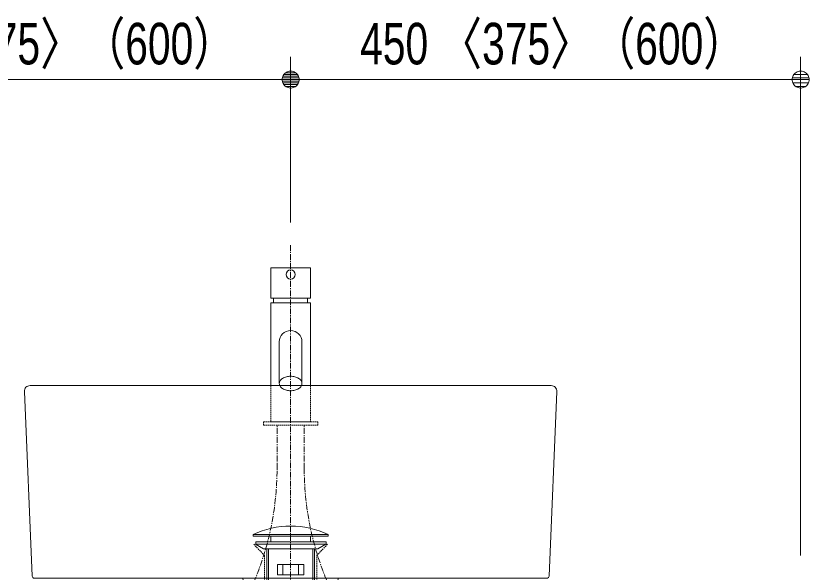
# Model space of a CAD drawing. Units: millimetres, scale not verified. Extents: x -6062 to 6062, y -3045 to 3045.
# Drawn here: x -5110 to -4410, y -1325 to -834 of the extents above; entities that cross this region are included whole.
import ezdxf
from ezdxf.enums import TextEntityAlignment as Align

# ---------------------------------------------------------------- set-up
doc = ezdxf.new("R2010")
doc.units = ezdxf.units.MM
doc.header["$LTSCALE"] = 20
doc.linetypes.add('CHAIN1', pattern=[8, 5, -1, 1, -1])
doc.linetypes.add('DASHED1', pattern=[1.8, 1.2, -0.6])
for name, color, linetype, lineweight in [('0-1_5ボウル・キャビネット', 7, 'Continuous', 9), ('0-3_0', 7, 'Continuous', 9), ('0-4_2寸法-1', 7, 'Continuous', 9), ('0-7_4給排水', 7, 'Continuous', 9)]:
    doc.layers.add(name, color=color, linetype=linetype, lineweight=lineweight)
doc.styles.add('ＭＳ Ｐゴシック', font='')
doc.styles.get('ＭＳ Ｐゴシック').set_extended_font_data('MS PGothic')

# ---------------------------------------------------------------- blocks, each defined once
blk = doc.blocks.new('_Dot')
at = {"layer": '0-3_0'}
for p, q in [((-10, 0), (-20, 0)), ((9.78, 2), (-9.78, 2)), ((7.99, 6), (-7.99, 6)), ((9.16, -3.98), (-9.16, -3.98)), ((6, -7.98), (-6, -7.98))]:
    blk.add_line(p, q, dxfattribs=at)
for points in [[(10, 0), (9.92, 1.25), (9.69, 2.49), (9.3, 3.68), (8.76, 4.82), (8.09, 5.88), (7.29, 6.85), (6.37, 7.71), (5.36, 8.44), (4.26, 9.05), (3.09, 9.51), (1.87, 9.82), (0.63, 9.98), (-0.63, 9.98), (-1.87, 9.82), (-3.09, 9.51), (-4.26, 9.05), (-5.36, 8.44), (-6.37, 7.71), (-7.29, 6.85), (-8.09, 5.88), (-8.76, 4.82), (-9.3, 3.68), (-9.69, 2.49), (-9.92, 1.25), (-10, 0), (0, 0)], [(-10, 0), (-9.92, -1.25), (-9.69, -2.49), (-9.3, -3.68), (-8.76, -4.82), (-8.09, -5.88), (-7.29, -6.85), (-6.37, -7.71), (-5.36, -8.44), (-4.26, -9.05), (-3.09, -9.51), (-1.87, -9.82), (-0.63, -9.98), (0.63, -9.98), (1.87, -9.82), (3.09, -9.51), (4.26, -9.05), (5.36, -8.44), (6.37, -7.71), (7.29, -6.85), (8.09, -5.88), (8.76, -4.82), (9.3, -3.68), (9.69, -2.49), (9.92, -1.25), (10, 0), (0, 0)]]:
    blk.add_lwpolyline(points, close=True, dxfattribs=at)
blk = doc.blocks.new('グループ-8')
at = {"layer": '0-7_4給排水', "linetype": 'CHAIN1'}
blk.add_line((-61600, -20720), (-61600, -41500), dxfattribs=at)
at = {"layer": '0-7_4給排水'}
for p, q in [((-62020, -26080), (-62020, -26900)), ((-61990, -26080), (-61990, -26900)), ((-61210, -26080), (-61210, -26900)), ((-61180, -26080), (-61180, -26900))]:
    blk.add_line(p, q, dxfattribs=at)
for points in [[(-62260, -25830), (-60940, -25830), (-60940, -25860), (-62260, -25860)], [(-61950, -25860), (-61250, -25860), (-61250, -25960), (-61950, -25960)], [(-62081.3, -26080), (-62220, -26000), (-60980, -26000), (-61120.2, -26080)], [(-62214, -25960), (-60974, -25960), (-60974, -26000), (-62214, -26000)], [(-61830, -26360), (-61370, -26360), (-61370, -26540), (-61830, -26540)], [(-61740, -26360), (-61460, -26360), (-61460, -26540), (-61740, -26540)]]:
    blk.add_lwpolyline(points, close=True, dxfattribs=at)
blk.add_arc((-61600, -27207), 1527, 64.39147, 115.60853, dxfattribs=at)
blk = doc.blocks.new('グループ-14')
at = {"layer": '0-1_5ボウル・キャビネット'}
for p, q in [((-66198.3, -23200), (-57001.7, -23200)), ((-66160, -26561.7), (-66298.2, -23304.2)), ((-56901.8, -23304.2), (-57040, -26561.7)), ((-57080, -26600), (-66120, -26600)), ((-62407.1, -26848.2), (-62441.4, -26600)), ((-60758.6, -26600), (-60792.9, -26848.2)), ((-60852.3, -26900), (-62347.7, -26900))]:
    blk.add_line(p, q, dxfattribs=at)
at = {"layer": '0-1_5ボウル・キャビネット', "linetype": 'DASHED1'}
blk.add_lwpolyline([(-62250, -26000), (-62060, -26200), (-62060, -26900), (-61140, -26900), (-61140, -26200), (-60950, -26000)], dxfattribs=at)
at = {"layer": '0-1_5ボウル・キャビネット'}
for centre, radius, start, end in [((-66198.3, -23300), 100, 136.22763, 182.43247), ((-66198.3, -23299.9), 100, 90, 136.22864), ((-57001.7, -23299.9), 100, 43.77136, 90), ((-57001.7, -23300), 100, 357.56753, 43.77237), ((-66120, -26560), 40, 182.41071, 270), ((-57080, -26560), 40, 270, 357.5893), ((-62347.7, -26840), 60, 187.85751, 270), ((-60852.3, -26840), 60, 270, 352.14249)]:
    blk.add_arc(centre, radius, start, end, dxfattribs=at)
blk = doc.blocks.new('グループ-20')
at = {"layer": '0-7_4給排水'}
for p, q in [((-61900, -21660), (-61900, -21740)), ((-61300, -21660), (-61300, -21740))]:
    blk.add_line(p, q, dxfattribs=at)
blk.add_lwpolyline([(-61250, -21120), (-61950, -21120), (-61950, -21660), (-61250, -21660)], close=True, dxfattribs=at)
for points in [[(-61250, -23200), (-61250, -21740), (-61950, -21740), (-61950, -23200)], [(-61800, -22427.8), (-61800, -23163.4), (-61799.2, -23175), (-61796.7, -23186.8), (-61792.3, -23198.8), (-61786, -23210.7), (-61777.7, -23222.5), (-61767.4, -23233.8), (-61755.3, -23244.5), (-61741.4, -23254.3), (-61726.1, -23263.2), (-61709.4, -23271), (-61691.9, -23277.6), (-61673.6, -23283), (-61655, -23287), (-61636.4, -23289.8), (-61618, -23291.5), (-61600, -23292), (-61582, -23291.5), (-61563.6, -23289.8), (-61545, -23287), (-61526.4, -23283), (-61508.1, -23277.6), (-61490.6, -23271), (-61473.9, -23263.2), (-61458.6, -23254.3), (-61444.7, -23244.5), (-61432.6, -23233.8), (-61422.3, -23222.5), (-61414, -23210.7), (-61407.7, -23198.8), (-61403.3, -23186.8), (-61400.8, -23175), (-61400, -23163.4), (-61400, -22428)], [(-61400, -23163.4), (-61400.8, -23151.9), (-61403.3, -23140), (-61407.7, -23128), (-61414, -23116.1), (-61422.3, -23104.4), (-61432.6, -23093.1), (-61444.7, -23082.4), (-61458.6, -23072.5), (-61473.9, -23063.6), (-61490.6, -23055.8), (-61508.1, -23049.2), (-61526.4, -23043.9), (-61545, -23039.8), (-61563.6, -23037), (-61582, -23035.4), (-61600, -23034.9), (-61618, -23035.4), (-61636.4, -23037), (-61655, -23039.8), (-61673.6, -23043.9), (-61691.9, -23049.2), (-61709.4, -23055.8), (-61726.1, -23063.6), (-61741.4, -23072.5), (-61755.3, -23082.4), (-61767.4, -23093.1), (-61777.7, -23104.4), (-61786, -23116.1), (-61792.3, -23128), (-61796.7, -23140), (-61799.2, -23151.9), (-61800, -23163.4)]]:
    blk.add_lwpolyline(points, dxfattribs=at)
at = {"layer": '0-7_4給排水', "linetype": 'DASHED1'}
blk.add_lwpolyline([(-61950, -23200), (-61950, -23840), (-61250, -23840), (-61250, -23200)], dxfattribs=at)
blk.add_lwpolyline([(-62080, -23840), (-62080, -23900), (-61120, -23900), (-61120, -23840)], close=True, dxfattribs=at)
at = {"layer": '0-7_4給排水', "linetype": 'CHAIN1'}
for points in [[(-61840, -24661.3), (-61840, -24533.3), (-61840, -23900)], [(-61360, -24661.3), (-61360, -24533.3), (-61360, -23900)]]:
    blk.add_lwpolyline(points, dxfattribs=at)
at = {"layer": '0-7_4給排水'}
blk.add_circle((-61600, -21240), 80, dxfattribs=at)
for start, end in [(90, 180), (0, 90)]:
    blk.add_arc((-61600, -22428), 200, start, end, dxfattribs=at)
at = {"layer": '0-7_4給排水', "linetype": 'CHAIN1'}
for centre, start, end in [((-66964.3, -24661.3), 335.11169, 0), ((-56235.7, -24661.3), 180, 204.88831)]:
    blk.add_arc(centre, 5124.3, start, end, dxfattribs=at)

msp = doc.modelspace()

# ---------------------------------------------------------------- linework, layer by layer
at = {"layer": '0-4_2寸法-1'}
for p, q in [((-4867.5, -1016), (-4867.5, -870)), ((-4867.5, -1016), (-4867.5, -870)), ((-4417.5, -1310), (-4417.5, -870)), ((-5302.49, -890), (-4882.51, -890)), ((-4432.51, -890), (-4852.49, -890))]:
    msp.add_line(p, q, dxfattribs=at)

# ---------------------------------------------------------------- block references
at = {"layer": '0-1_5ボウル・キャビネット', "xscale": 0.05, "yscale": 0.05}
msp.add_blockref('グループ-14', (-1787.5, 0), dxfattribs=at)
at = {"layer": '0-4_2寸法-1', "xscale": 0.7503418, "yscale": 0.7503418}
for p in [(-4867.5, -890), (-4417.5, -890)]:
    msp.add_blockref('_Dot', p, dxfattribs=at)
at = {"layer": '0-4_2寸法-1', "xscale": 0.7503418, "yscale": 0.7503418, "rotation": 180}
msp.add_blockref('_Dot', (-4867.5, -890), dxfattribs=at)
at = {"layer": '0-7_4給排水', "xscale": 0.05, "yscale": 0.05}
for name in ['グループ-8', 'グループ-20']:
    msp.add_blockref(name, (-1787.5, 0), dxfattribs=at)

# ---------------------------------------------------------------- texts
at = {"layer": '0-4_2寸法-1', "style": 'ＭＳ Ｐゴシック', "width": 0.75}
for p in [(-5256.19, -887.65), (-4806.19, -887.65)]:
    msp.add_text('450 〈375〉（600）', height=36.69, dxfattribs=at).set_placement(p, align=Align.BOTTOM_LEFT)

doc.saveas('drawing.dxf')
